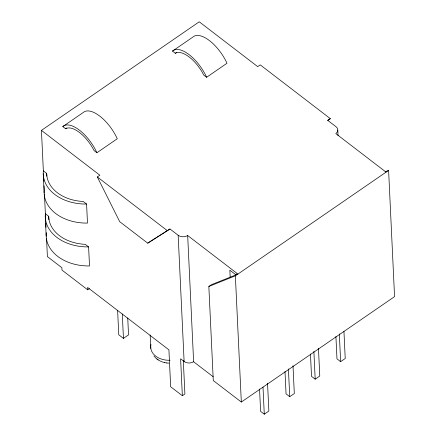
<?xml version="1.0" encoding="UTF-8"?>
<svg xmlns="http://www.w3.org/2000/svg" width="436" height="436" viewBox="0 0 436 436"><rect width="100%" height="100%" fill="white"/><g stroke="black" fill="none" stroke-linecap="round" stroke-linejoin="round"><path stroke-width="0.65" d="M44.052 185.834L44.249 189.922A43.894 31.784 -2.7 0 0 87.483 223.09L86.584 204.037L83.243 201.476A40.434 29.283 -2.7 0 1 46.69 173.43L43.349 170.868L41.442 130.38L199.257 21.8L257.687 66.626L260.232 64.871L330.341 118.663L327.796 120.412L335.982 126.691A6.916 5.009 -2.7 0 1 335.813 133.601L386.062 172.149M62.789 126.571L83.156 112.559A29.948 13.44 55.5 0 1 117.279 138.741L96.912 152.747A29.948 13.44 55.5 0 0 62.789 126.571L65.64 128.756A26.487 11.886 55.5 0 1 94.062 150.562L96.912 152.747M172.503 51.094L192.865 37.082A29.948 13.44 55.5 0 1 226.987 63.258L206.62 77.27A29.948 13.44 55.5 0 0 172.503 51.094L175.354 53.279A26.487 11.886 55.5 0 1 203.77 75.079L206.62 77.27M65.64 128.756L66.741 127.999M175.354 53.279L176.455 52.522M385.451 171.664L388.607 170.4L394.558 296.627L241.321 402.052L213.28 380.535L208.844 286.463L211.389 284.708L237.914 274.075L187.671 235.522A6.916 5.009 -2.7 0 1 178.166 235.271L169.98 228.993L147.75 243.184L119.704 221.668L97.321 176.951L99.866 175.201L41.442 130.38M147.75 243.184L150.295 241.435M46.527 238.236L47.393 256.608L61.879 267.72L61.994 270.102L87.701 289.826L89.375 288.676M117.616 310.405L118.766 334.793L123.443 338.38L128.533 334.881L127.737 317.942M235.707 274.958L236.813 273.89M208.844 286.463L235.369 275.825L388.607 170.4M87.701 289.826L87.592 287.444L168.917 349.841L170.661 386.754L182.346 395.719L184.891 393.97L183.311 360.409M259.551 389.026L260.608 411.382L264.276 414.2L268.859 411.05L267.546 383.266M285.008 371.516L286.06 393.872L289.733 396.689L294.311 393.534L293.003 365.755M310.465 353.999L311.517 376.361L315.184 379.173L319.768 376.023L318.46 348.244M335.916 336.488L336.974 358.85L340.641 361.662L345.225 358.512L343.944 331.409M327.529 120.44L330.341 118.663M150.856 241.081L169.98 228.993M168.917 363.134L166.732 362.965M153.941 356.016C156.551 359.438 160.513 361.695 164.683 362.605M164.481 362.572L166.863 362.986M157.772 359.629L158.154 359.907M156.9 359.008L157.309 359.302M235.691 274.664L229.848 270.178L230.181 277.176M97.321 176.951L167.435 230.742M88.606 246.907L85.265 244.345A40.434 29.283 -2.7 0 1 48.712 216.3L45.371 213.738A43.894 31.784 -2.7 0 0 88.606 246.907L89.505 265.96A43.894 31.784 -2.7 0 1 46.271 232.791L46.429 236.192M182.346 395.719L180.608 358.806L184.117 361.498A6.916 5.009 -2.7 0 0 193.622 361.755L213.182 376.759M337.802 130.13L338.058 135.558M339.328 333.883L340.641 361.662M313.876 351.394L315.184 379.173M288.419 368.911L289.733 396.689M263.001 387.097L264.276 414.2M235.369 275.825L241.321 402.052M187.671 235.522L193.622 361.755M178.166 235.271L184.117 361.498M150.158 334.962L150.807 348.413M122.293 313.991L123.443 338.38M46.69 173.43L46.816 176.149M48.712 216.3L48.87 219.7M43.638 176.989L43.829 181.071M44.439 194.004L45.562 217.82M45.818 223.265L46.014 227.347M43.235 173.751L44.134 192.805M45.257 216.621L46.156 235.674M86.584 204.037A43.894 31.784 -2.7 0 1 43.349 170.868M170.045 360.272A19.015 13.772 -2.7 0 1 150.981 344.538"/></g></svg>
